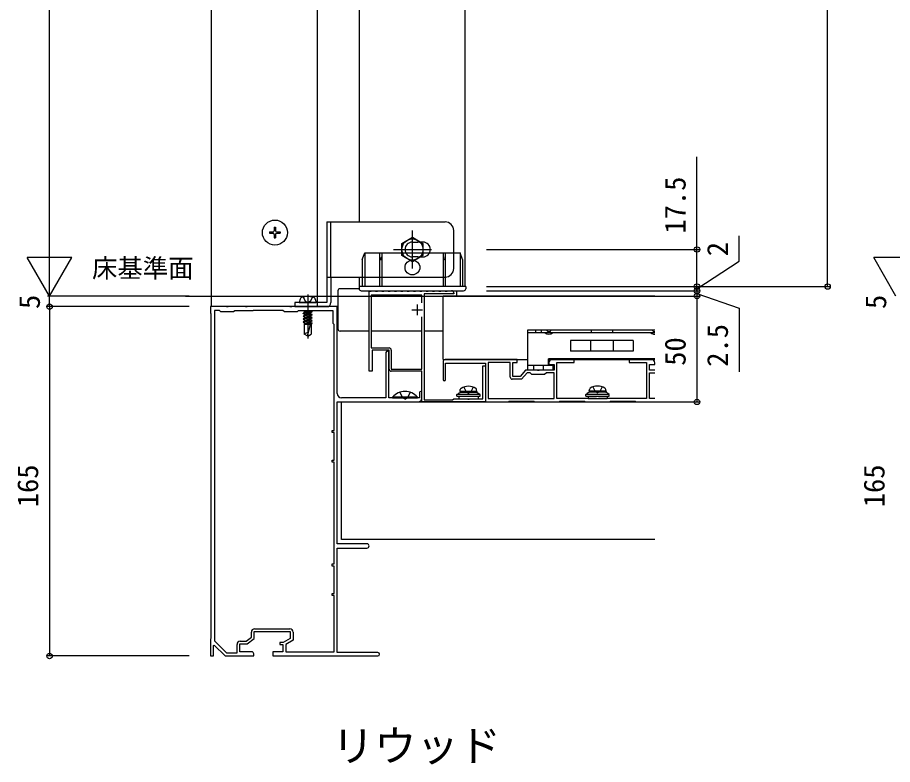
# Model space of a CAD drawing. Units: millimetres, scale not verified. Extents: x -990 to 990, y -1600 to 1602.
# Drawn here: x -414.9 to -1.4, y 15.9 to 368.8 of the extents above; entities that cross this region are included whole.
import ezdxf
from ezdxf.enums import TextEntityAlignment as Align

# ---------------------------------------------------------------- set-up
doc = ezdxf.new("R2010")
doc.units = ezdxf.units.MM
doc.header["$LTSCALE"] = 8
for name, color, linetype in [('0-1_USER1', 3, 'Continuous'), ('0-2_YKK_11', 7, 'Continuous'), ('0-3_YKK_12', 2, 'Continuous'), ('0-4_YKK_13', 4, 'Continuous'), ('0-5_YKK_D', 6, 'Continuous'), ('0-7_YSS_K', 3, 'Continuous')]:
    doc.layers.add(name, color=color, linetype=linetype)
doc.styles.add('ＭＳ ゴシック', font='')
doc.styles.get('ＭＳ ゴシック').set_extended_font_data('MS Gothic')

msp = doc.modelspace()

# ---------------------------------------------------------------- linework, layer by layer
at = {"layer": '0-2_YKK_11'}
for p, q in [((-223.788, 233.973), (-223.788, 237.686)), ((-225.988, 233.186), (-225.988, 228.186)), ((-321.888, 230.386), (-321.888, 74.314)), ((-228.488, 230.686), (-223.488, 230.686)), ((-213.788, 206.186), (-213.788, 197.786)), ((-113.788, 202.186), (-116.288, 202.186)), ((-223.788, 189.186), (-223.788, 191.586)), ((-192.488, 188.786), (-161.288, 188.786)), ((-113.788, 188.786), (-116.288, 188.786)), ((-302.888, 79.986), (-286.188, 79.986))]:
    msp.add_line(p, q, dxfattribs=at)
for points in [[(-239.288, 202.686), (-239.288, 211.686), (-247.288, 211.686), (-247.288, 201.686), (-248.788, 201.686), (-248.788, 239.486), (-247.788, 239.486), (-247.588, 239.686), (-245.988, 239.686), (-245.788, 239.486), (-244.788, 239.486), (-244.588, 239.686), (-242.988, 239.686), (-242.788, 239.486), (-241.788, 239.486), (-241.588, 239.686), (-239.988, 239.686), (-239.788, 239.486), (-238.788, 239.486), (-238.588, 239.686), (-236.988, 239.686), (-236.788, 239.486), (-235.788, 239.486), (-235.588, 239.686), (-233.988, 239.686), (-233.788, 239.486), (-232.788, 239.486), (-232.588, 239.686), (-230.988, 239.686), (-230.788, 239.486), (-229.788, 239.486), (-229.588, 239.686), (-227.988, 239.686), (-227.788, 239.486), (-226.788, 239.486), (-226.588, 239.686), (-224.988, 239.686), (-224.788, 239.486), (-223.788, 239.486), (-223.588, 239.686)], [(-223.788, 233.973), (-223.788, 237.686), (-247.788, 237.686), (-247.788, 212.686), (-239.288, 212.686)], [(-222.788, 238.186), (-222.788, 188.186), (-209.288, 188.186), (-208.788, 188.686), (-202.246, 188.686), (-202.063, 188.566), (-201.513, 188.566), (-201.329, 188.686), (-194.988, 188.686), (-194.988, 204.186), (-193.788, 204.186), (-193.788, 187.186), (-223.788, 187.186), (-223.788, 201.686), (-238.288, 201.686)], [(-223.588, 239.686), (-221.988, 239.686), (-221.788, 239.486), (-220.788, 239.486), (-220.588, 239.686), (-218.988, 239.686), (-218.788, 239.486), (-217.788, 239.486), (-217.588, 239.686), (-215.988, 239.686), (-215.788, 239.486), (-214.788, 239.486), (-214.588, 239.686), (-212.988, 239.686), (-212.788, 239.486), (-211.788, 239.486), (-211.588, 239.686), (-209.788, 239.686)], [(-208.788, 238.686), (-208.788, 238.186), (-222.788, 238.186)], [(-263.788, 191.186), (-263.788, 232.186), (-285.329, 232.186), (-285.513, 232.066), (-286.063, 232.066), (-286.246, 232.186), (-306.329, 232.186), (-306.513, 232.066), (-307.063, 232.066), (-307.246, 232.186), (-315.329, 232.186), (-315.513, 232.066), (-316.063, 232.066), (-316.246, 232.186), (-323.788, 232.186), (-323.788, 229.186), (-323.488, 228.886)], [(-323.488, 228.886), (-323.488, 75.486), (-323.788, 75.186), (-323.788, 67.186), (-322.288, 67.186), (-322.288, 72.086), (-321.919, 72.24), (-316.788, 67.186), (-303.288, 67.186), (-303.288, 68.186)], [(-321.888, 230.386), (-321.888, 74.314), (-316.173, 68.686), (-311.188, 68.686), (-311.188, 72.686)], [(-284.688, 78.486), (-284.688, 74.632), (-288.188, 72.632), (-288.188, 69.186), (-265.288, 69.186), (-265.288, 95.686), (-266.288, 95.686), (-266.288, 96.686), (-265.288, 96.686), (-265.288, 109.686), (-266.288, 109.686), (-266.288, 110.686), (-265.288, 110.686), (-265.288, 158.686), (-266.288, 158.686), (-266.288, 159.686), (-265.288, 159.686), (-265.288, 172.686), (-266.288, 172.686), (-266.288, 173.686), (-265.288, 173.686), (-265.288, 223.686), (-265.788, 224.186), (-265.788, 230.186), (-282.288, 230.186), (-282.788, 229.686), (-288.788, 229.686), (-289.488, 230.386), (-303.588, 230.386), (-303.788, 230.186), (-312.288, 230.186), (-312.788, 229.686), (-318.788, 229.686), (-319.488, 230.386), (-321.888, 230.386)], [(-238.288, 211.686), (-238.288, 202.686), (-223.788, 202.686), (-223.788, 227.4)], [(-240.788, 210.486), (-240.788, 189.186), (-261.788, 189.186)], [(-224.988, 191.586), (-224.988, 189.186), (-231.329, 189.186), (-231.513, 189.066), (-232.063, 189.066), (-232.246, 189.186), (-239.388, 189.186), (-239.388, 210.486)], [(-163.788, 205.686), (-163.788, 204.886), (-161.288, 204.886), (-161.288, 202.186), (-168.329, 202.186), (-168.513, 202.066), (-169.063, 202.066), (-169.246, 202.186), (-174.788, 202.186), (-177.288, 199.186), (-180.788, 199.186), (-180.788, 205.786), (-178.788, 205.786), (-178.788, 207.186), (-212.788, 207.186)], [(-115.288, 207.186), (-125.788, 207.186), (-125.788, 205.786), (-117.588, 205.786), (-117.588, 188.786), (-140.329, 188.786), (-140.513, 188.666), (-141.063, 188.666), (-141.246, 188.786), (-159.988, 188.786), (-159.988, 205.786), (-151.788, 205.786), (-151.788, 207.186), (-162.288, 207.186)], [(-212.588, 197.786), (-212.588, 205.486), (-193.788, 205.486), (-193.788, 187.186), (-182.938, 187.186), (-182.638, 187.486), (-170.938, 187.486), (-170.638, 187.186), (-158.938, 187.186), (-158.638, 187.486), (-146.938, 187.486), (-146.638, 187.186), (-134.938, 187.186), (-134.638, 187.486), (-122.938, 187.486), (-122.638, 187.186), (-113.788, 187.186)], [(-182.088, 198.886), (-182.088, 205.786), (-192.488, 205.786), (-192.488, 188.786)], [(-116.288, 202.186), (-116.288, 204.886), (-113.788, 204.886), (-113.788, 205.686)], [(-161.288, 188.786), (-161.288, 200.986), (-164.988, 200.986), (-165.788, 200.186), (-171.788, 200.186), (-172.588, 200.986), (-174.095, 200.986), (-176.679, 197.886), (-181.088, 197.886)], [(-116.288, 188.786), (-116.288, 200.986), (-113.788, 200.986)], [(-249.788, 120.186), (-263.788, 120.186), (-263.788, 165.728), (-263.908, 165.911), (-263.908, 166.461), (-263.788, 166.644), (-263.788, 187.186), (-225.788, 187.186)], [(-244.588, 68.786), (-263.788, 68.786), (-263.788, 102.728), (-263.908, 102.911), (-263.908, 103.461), (-263.788, 103.644), (-263.788, 118.186), (-249.788, 118.186)], [(-304.288, 69.186), (-309.888, 69.186), (-309.888, 72.886), (-306.388, 72.886), (-303.088, 75.386), (-303.088, 78.686), (-285.988, 78.686), (-285.988, 75.386), (-289.313, 73.486), (-290.988, 73.486), (-290.988, 72.586), (-289.488, 72.586), (-289.488, 69.186), (-294.288, 69.186), (-294.288, 67.186), (-268.246, 67.186), (-268.063, 67.306), (-267.513, 67.306), (-267.329, 67.186), (-251.246, 67.186), (-251.063, 67.306), (-250.513, 67.306), (-250.329, 67.186), (-244.588, 67.186)], [(-309.688, 74.186), (-306.825, 74.186), (-304.388, 76.032), (-304.388, 78.486)]]:
    msp.add_lwpolyline(points, dxfattribs=at)
for centre, radius, start, end in [((-209.788, 238.686), 1, 0.00001, 89.99999), ((-240.088, 210.486), 0.7, 90.00001, 179.99999), ((-240.088, 210.486), 0.7, 0.00001, 89.99999), ((-239.288, 211.686), 1, 0.00001, 89.99999), ((-212.788, 206.186), 1, 90, 180), ((-162.288, 205.686), 1.5, 90, 180), ((-115.288, 205.686), 1.5, 360, 90), ((-238.288, 202.686), 1, 180.00001, 269.99999), ((-181.088, 198.886), 1, 180, 270), ((-213.188, 197.786), 0.6, 180, 270), ((-213.188, 197.786), 0.6, 270, 0), ((-261.788, 191.186), 2, 180.00001, 269.99999), ((-224.388, 191.586), 0.6, 90.00001, 179.99999), ((-224.388, 191.586), 0.6, 0.00001, 89.99999), ((-225.788, 189.186), 2, 270.00001, 359.99999), ((-249.788, 119.186), 1, 0.00001, 89.99999), ((-249.788, 119.186), 1, 270.00001, 359.99999), ((-302.888, 78.486), 1.5, 90.00001, 179.99999), ((-286.188, 78.486), 1.5, 0.00001, 89.99999), ((-309.688, 72.686), 1.5, 90.00001, 179.99999), ((-304.288, 68.186), 1, 0.00001, 89.99999), ((-244.588, 67.986), 0.8, 0.00001, 89.99999), ((-244.588, 67.986), 0.8, 270.00001, 359.99999)]:
    msp.add_arc(centre, radius, start, end, dxfattribs=at)
at = {"layer": '0-3_YKK_12'}
for p, q in [((-203.287, 241.686), (-203.287, 818.686)), ((-253.287, 272.186), (-253.287, 764.186)), ((-253.287, 241.686), (-253.287, 246.186)), ((-335.594, 237.186), (-113.788, 237.186)), ((-261.788, 187.186), (-113.788, 187.186))]:
    msp.add_line(p, q, dxfattribs=at)
for points in [[(-282.538, 764.186), (-273.288, 764.186), (-273.288, 232.186), (-323.288, 232.186), (-323.288, 764.186)], [(-113.788, 122.186), (-261.788, 122.186), (-261.788, 187.186)]]:
    msp.add_lwpolyline(points, dxfattribs=at)
at = {"layer": '0-4_YKK_13'}
for p, q in [((-293.638, 269.686), (-292.938, 269.686)), ((-293.638, 269.686), (-293.638, 268.036)), ((-292.938, 269.686), (-292.938, 268.036)), ((-268.788, 272.186), (-212.788, 272.186)), ((-268.788, 272.186), (-268.788, 234.186)), ((-266.788, 246.186), (-266.788, 272.186)), ((-295.788, 267.536), (-295.788, 266.836)), ((-295.788, 267.536), (-294.138, 267.536)), ((-295.788, 266.836), (-294.138, 266.836)), ((-293.638, 266.336), (-293.638, 264.686)), ((-293.638, 264.686), (-292.938, 264.686)), ((-292.938, 266.336), (-292.938, 264.686)), ((-292.438, 267.536), (-290.788, 267.536)), ((-292.438, 266.836), (-290.788, 266.836)), ((-290.788, 267.536), (-290.788, 266.836)), ((-228.287, 250.186), (-228.287, 268.186)), ((-208.788, 250.186), (-208.788, 268.186)), ((-228.288, 262.686), (-225.788, 262.686)), ((-223.288, 262.686), (-225.788, 262.686)), ((-251.987, 254.389), (-250.787, 257.686)), ((-250.787, 257.686), (-250.787, 241.686)), ((-243.787, 257.686), (-243.787, 241.686)), ((-242.787, 257.686), (-242.787, 241.686)), ((-237.287, 259.186), (-219.287, 259.186)), ((-213.787, 257.686), (-213.787, 241.686)), ((-212.787, 257.686), (-212.787, 241.686)), ((-204.587, 254.389), (-205.787, 257.686)), ((-251.987, 254.389), (-251.987, 241.686)), ((-225.788, 255.686), (-228.288, 255.686)), ((-225.788, 255.686), (-223.288, 255.686)), ((-204.587, 254.389), (-204.587, 241.686)), ((-268.788, 246.186), (-212.783, 246.186)), ((-266.788, 246.186), (-266.788, 234.186)), ((-253.487, 240.686), (-262.488, 240.686)), ((-253.487, 241.686), (-253.487, 240.686)), ((-203.087, 241.686), (-253.487, 241.686)), ((-203.087, 241.686), (-203.087, 240.686)), ((-279.987, 236.753), (-279.046, 234.822)), ((-277.787, 237.986), (-277.787, 217.186)), ((-263.488, 239.686), (-263.488, 221.686)), ((-252.487, 239.686), (-204.087, 239.686)), ((-207.488, 239.686), (-207.488, 237.186)), ((-281.391, 235.666), (-281.787, 234.186)), ((-281.787, 234.186), (-273.787, 234.186)), ((-279.046, 234.822), (-277.787, 234.153)), ((-274.184, 235.666), (-273.787, 234.186)), ((-275.687, 229.916), (-279.887, 229.125)), ((-275.687, 229.816), (-279.887, 229.025)), ((-279.262, 229.486), (-279.887, 229.125)), ((-279.887, 229.025), (-279.887, 229.125)), ((-279.262, 228.664), (-279.887, 229.025)), ((-275.687, 228.516), (-279.887, 227.725)), ((-275.687, 228.416), (-279.887, 227.625)), ((-279.262, 228.086), (-279.887, 227.725)), ((-279.887, 227.625), (-279.887, 227.725)), ((-279.262, 227.264), (-279.887, 227.625)), ((-279.262, 230.064), (-279.473, 230.186)), ((-279.262, 230.064), (-278.808, 230.186)), ((-276.65, 230.186), (-279.262, 229.486)), ((-279.262, 229.486), (-279.262, 230.064)), ((-279.262, 228.664), (-276.312, 229.455)), ((-276.312, 228.877), (-279.262, 228.086)), ((-279.262, 228.086), (-279.262, 228.664)), ((-279.262, 227.264), (-276.312, 228.055)), ((-276.312, 227.477), (-279.262, 226.686)), ((-276.312, 229.455), (-275.687, 229.816)), ((-276.312, 228.877), (-276.312, 229.455)), ((-276.312, 228.877), (-275.687, 228.516)), ((-276.312, 226.077), (-276.312, 228.055)), ((-276.312, 227.477), (-275.687, 227.116)), ((-276.156, 230.186), (-275.687, 229.916)), ((-275.687, 229.816), (-275.687, 229.916)), ((-275.687, 227.116), (-279.887, 226.325)), ((-275.687, 227.016), (-279.887, 226.225)), ((-279.262, 226.686), (-279.887, 226.325)), ((-275.687, 225.716), (-279.887, 224.925)), ((-275.687, 225.616), (-279.887, 224.825)), ((-279.262, 225.286), (-279.887, 224.925)), ((-279.262, 223.886), (-279.487, 223.686)), ((-279.487, 223.686), (-279.487, 219.248)), ((-276.087, 223.686), (-279.487, 223.686)), ((-279.262, 226.686), (-279.262, 227.264)), ((-279.262, 225.864), (-276.312, 226.655)), ((-276.312, 226.077), (-279.262, 225.286)), ((-279.262, 225.286), (-279.262, 225.864)), ((-279.262, 224.464), (-276.312, 225.255)), ((-276.312, 224.677), (-279.262, 223.886)), ((-279.262, 223.886), (-279.262, 224.464)), ((-275.687, 224.316), (-279.033, 223.686)), ((-275.687, 224.216), (-278.501, 223.686)), ((-277.884, 218.413), (-276.471, 223.686)), ((-276.942, 223.686), (-276.312, 223.855)), ((-276.312, 226.655), (-275.687, 227.016)), ((-276.312, 226.077), (-275.687, 225.716)), ((-276.312, 225.255), (-275.687, 225.616)), ((-276.312, 224.677), (-276.312, 225.255)), ((-276.312, 224.677), (-275.687, 224.316)), ((-276.312, 223.855), (-275.687, 224.216)), ((-276.312, 223.686), (-276.312, 223.855)), ((-276.087, 223.686), (-276.087, 219.248)), ((-275.687, 227.016), (-275.687, 227.116)), ((-275.687, 225.616), (-275.687, 225.716)), ((-275.687, 224.216), (-275.687, 224.316)), ((-277.787, 218.186), (-279.487, 219.248)), ((-277.787, 218.186), (-276.087, 219.248)), ((-248.788, 220.686), (-262.488, 220.686)), ((-223.788, 220.686), (-247.788, 220.686)), ((-213.788, 220.686), (-222.788, 220.686)), ((-173.788, 221.186), (-113.788, 221.186)), ((-173.788, 219.886), (-173.788, 221.186)), ((-113.788, 219.886), (-173.788, 219.886)), ((-170.138, 221.186), (-170.138, 219.886)), ((-167.438, 221.186), (-167.438, 219.886)), ((-143.788, 221.186), (-143.788, 219.886)), ((-133.788, 221.186), (-133.788, 219.886)), ((-124.003, 216.186), (-153.572, 216.186)), ((-153.572, 216.186), (-153.572, 211.186)), ((-144.122, 216.186), (-144.122, 211.186)), ((-133.454, 216.186), (-133.454, 211.186)), ((-124.003, 216.186), (-124.003, 211.186)), ((-124.003, 211.186), (-153.572, 211.186)), ((-113.788, 207.486), (-163.988, 207.486)), ((-163.988, 204.386), (-163.988, 207.486)), ((-161.788, 204.386), (-173.788, 204.386)), ((-171.038, 204.386), (-171.038, 202.186)), ((-166.538, 204.386), (-166.538, 202.186)), ((-161.788, 202.186), (-161.788, 204.386)), ((-234.288, 191.769), (-232.933, 189.051)), ((-229.288, 191.769), (-230.643, 189.051)), ((-207.288, 190.636), (-206.69, 191.085)), ((-207.288, 189.886), (-207.288, 190.637)), ((-196.288, 190.636), (-207.288, 190.636)), ((-205.788, 192.186), (-205.646, 192.988)), ((-197.788, 192.186), (-205.788, 192.186)), ((-205.788, 192.186), (-205.7, 191.686)), ((-197.876, 191.686), (-205.7, 191.686)), ((-198.687, 191.686), (-204.889, 191.686)), ((-197.788, 192.186), (-197.929, 192.988)), ((-197.788, 192.186), (-197.876, 191.686)), ((-196.288, 190.636), (-196.885, 191.085)), ((-196.288, 189.886), (-196.288, 190.636)), ((-146.288, 190.736), (-145.69, 191.185)), ((-146.288, 189.986), (-146.288, 190.737)), ((-135.288, 190.736), (-146.288, 190.736)), ((-144.788, 192.286), (-144.646, 193.088)), ((-136.788, 192.286), (-144.788, 192.286)), ((-144.788, 192.286), (-144.7, 191.786)), ((-136.876, 191.786), (-144.7, 191.786)), ((-137.687, 191.786), (-143.889, 191.786)), ((-136.788, 192.286), (-136.929, 193.088)), ((-136.788, 192.286), (-136.876, 191.786)), ((-135.288, 190.736), (-135.885, 191.185)), ((-135.288, 189.986), (-135.288, 190.736)), ((-237.688, 189.434), (-237.688, 189.186)), ((-225.888, 189.434), (-237.688, 189.434)), ((-237.688, 189.186), (-225.888, 189.186)), ((-231.788, 188.443), (-232.933, 189.051)), ((-231.788, 188.443), (-230.643, 189.051)), ((-225.888, 189.434), (-225.888, 189.186)), ((-207.288, 189.886), (-196.288, 189.886)), ((-206.288, 189.886), (-206.288, 188.686)), ((-206.288, 188.686), (-197.288, 188.686)), ((-197.288, 189.886), (-197.288, 188.686)), ((-146.288, 189.986), (-135.288, 189.986)), ((-145.288, 189.986), (-145.288, 188.786)), ((-145.288, 188.786), (-136.288, 188.786)), ((-136.288, 189.986), (-136.288, 188.786))]:
    msp.add_line(p, q, dxfattribs=at)
msp.add_lwpolyline([(-228.287, 253.413), (-233.287, 256.299), (-233.287, 262.073), (-228.287, 264.96), (-223.287, 262.073), (-223.287, 256.299)], close=True, dxfattribs=at)
for points in [[(-250.787, 257.686), (-205.787, 257.686), (-205.787, 241.686)], [(-275.587, 236.753), (-276.529, 234.822), (-277.787, 234.153)], [(-268.788, 234.186), (-283.788, 234.186), (-283.788, 232.186), (-268.788, 232.186)], [(-276.312, 228.055), (-275.687, 228.416), (-275.687, 228.516)], [(-279.262, 225.864), (-279.887, 226.225), (-279.887, 226.325)], [(-279.262, 224.464), (-279.887, 224.825), (-279.887, 224.925)], [(-161.788, 202.186), (-173.788, 202.186), (-173.788, 219.886)], [(-204.046, 194.181), (-202.933, 191.949), (-201.788, 191.34)], [(-199.53, 194.181), (-200.643, 191.949), (-201.788, 191.34)], [(-143.046, 194.281), (-141.933, 192.049), (-140.788, 191.44)], [(-138.53, 194.281), (-139.643, 192.049), (-140.788, 191.44)]]:
    msp.add_lwpolyline(points, dxfattribs=at)
for centre, radius in [((-293.288, 267.186), 5.9), ((-228.287, 259.186), 5), ((-228.287, 250.686), 3.5)]:
    msp.add_circle(centre, radius, dxfattribs=at)
for centre, radius, start, end in [((-212.788, 268.186), 4, 0, 90), ((-294.138, 268.036), 0.5, 270, 0), ((-294.138, 266.336), 0.5, 0, 90), ((-292.438, 268.036), 0.5, 180, 270), ((-292.438, 266.336), 0.5, 90, 180), ((-228.288, 259.186), 3.5, 90, 270), ((-223.288, 259.186), 3.5, 270, 90), ((-212.788, 250.186), 4, 270, 0), ((-262.488, 239.686), 1, 90, 180), ((-252.487, 240.686), 1, 180, 270), ((-204.087, 240.686), 1, 270, 0), ((-280.039, 235.303), 1.4, 104.32332, 165), ((-277.787, 226.486), 10.5, 75.67668, 104.32332), ((-275.536, 235.303), 1.4, 15, 75.67668), ((-268.788, 234.186), 2, 270, 0), ((-277.948, 217.279), 2.5, 80.31336, 128.01351), ((-262.488, 221.686), 1, 180, 270), ((-163.788, 221.74), 2.55, 226.63113, 313.36887), ((-163.788, 221.68), 1.25, 203.26433, 336.73567), ((-113.788, 221.74), 2.55, 226.63113, 270), ((-113.788, 221.68), 1.25, 203.26433, 270), ((-277.69, 218.361), 0.2, 165, 238), ((-201.788, 188.086), 6.5, 57.94412, 122.05588), ((-140.788, 188.186), 6.5, 57.94412, 122.05588), ((-231.788, 184.486), 7.7, 39.98312, 140.01688), ((-204.889, 188.686), 3, 90, 126.9), ((-204.76, 192.832), 0.9, 122.05588, 170), ((-198.687, 188.686), 3, 53.1, 90), ((-198.816, 192.832), 0.9, 10, 57.94412), ((-143.889, 188.786), 3, 90, 126.9), ((-143.76, 192.932), 0.9, 122.05588, 170), ((-137.687, 188.786), 3, 53.1, 90), ((-137.816, 192.932), 0.9, 10, 57.94412)]:
    msp.add_arc(centre, radius, start, end, dxfattribs=at)
for centre, major_axis, start_param, end_param in [((-243.287, 255.769), (0, -1.38), 4.712389, 7.8539816), ((-213.287, 255.769), (0, 1.38), 1.5707963, 4.712389)]:
    msp.add_ellipse(centre, major_axis=major_axis, ratio=0.362319, start_param=start_param, end_param=end_param, dxfattribs=at)
at = {"layer": '0-5_YKK_D'}
for p, q in [((-32.051, 241.686), (-32.051, 818.686)), ((-399.788, 258.186), (-399.788, 783.186)), ((-399.788, 237.186), (-399.788, 273.559)), ((-193.287, 259.186), (-92.788, 259.186)), ((-399.788, 237.186), (-410.288, 255.373)), ((-389.288, 255.373), (-410.288, 255.373)), ((-399.788, 237.186), (-389.288, 255.373)), ((0.212, 237.186), (-10.288, 255.373)), ((10.712, 255.373), (-10.288, 255.373)), ((-93.788, 241.686), (-93.788, 246.786)), ((-93.788, 239.686), (-93.788, 244.786)), ((-193.287, 241.686), (-92.788, 241.686)), ((-193.287, 241.686), (-92.788, 241.686)), ((-193.287, 241.686), (-31.051, 241.686)), ((-93.788, 241.686), (-93.788, 239.686)), ((-93.788, 241.686), (-93.788, 239.686)), ((-333.788, 237.186), (-400.788, 237.186)), ((-333.788, 237.186), (-400.788, 237.186)), ((-399.788, 232.186), (-399.788, 237.186)), ((-193.287, 239.686), (-92.788, 239.686)), ((-193.287, 239.686), (-92.788, 239.686)), ((-193.287, 237.186), (-92.788, 237.186)), ((-193.287, 237.186), (-92.788, 237.186)), ((-93.788, 239.686), (-93.788, 234.586)), ((-93.788, 239.686), (-93.788, 237.186)), ((-93.788, 239.686), (-93.788, 237.186)), ((-93.788, 237.186), (-93.788, 187.186)), ((-93.788, 237.186), (-93.788, 232.086)), ((-333.788, 232.186), (-400.788, 232.186)), ((-333.788, 232.186), (-400.788, 232.186)), ((-399.788, 232.186), (-399.788, 67.186)), ((-193.287, 187.186), (-92.788, 187.186)), ((-333.788, 67.186), (-400.788, 67.186))]:
    msp.add_line(p, q, dxfattribs=at)
for points in [[(-93.788, 241.686), (-93.788, 259.186), (-93.788, 302.926)], [(-93.788, 240.686), (-73.788, 253.614), (-73.788, 265.614)], [(-93.788, 238.436), (-73.788, 231.404), (-73.788, 201.404)]]:
    msp.add_lwpolyline(points, dxfattribs=at)
for centre in [(-93.788, 259.186), (-93.788, 241.686), (-93.788, 241.686), (-93.788, 239.686), (-93.788, 239.686), (-32.051, 241.686), (-93.788, 237.186), (-93.788, 237.186), (-399.788, 232.186), (-399.788, 232.186), (-93.788, 187.186), (-399.788, 67.186)]:
    msp.add_circle(centre, 1.275, dxfattribs=at)
at = {"layer": '0-7_YSS_K'}
for p, q in [((-113.788, 237.186), (-213.788, 237.186)), ((-213.788, 207.186), (-213.788, 237.186)), ((-213.788, 207.186), (-173.788, 207.186)), ((-163.988, 207.186), (-113.788, 207.186))]:
    msp.add_line(p, q, dxfattribs=at)

# ---------------------------------------------------------------- texts
at = {"layer": '0-1_USER1', "style": 'ＭＳ ゴシック'}
for s, height, p in [('床基準面', 8.798, (-379.716, 243.336)), ('リウッド', 14.66, (-266.387, 13.033))]:
    msp.add_text(s, height=height, dxfattribs=at).set_placement(p, align=Align.BOTTOM_LEFT)
at = {"layer": '0-5_YKK_D', "style": 'ＭＳ ゴシック'}
for s, p in [('17.5', (-96.188, 266.686)), ('2', (-76.188, 256.014)), ('5', (-401.388, 231.086)), ('5', (-1.388, 231.086)), ('2.5', (-76.188, 203.804)), ('50', (-96.188, 204.266)), ('165', (-402.188, 137.446)), ('165', (-2.188, 137.446))]:
    msp.add_text(s, height=9.897, rotation=90, dxfattribs=at).set_placement(p, align=Align.BOTTOM_LEFT)

doc.saveas('drawing.dxf')
